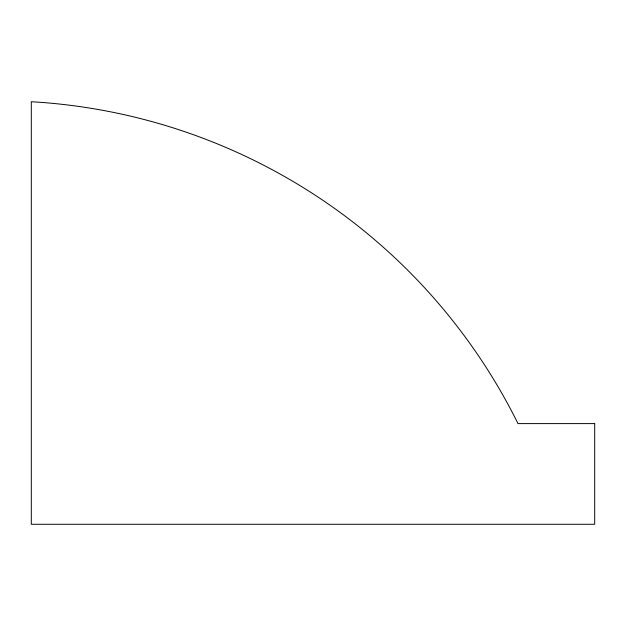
<?xml version="1.0" encoding="UTF-8"?>
<svg xmlns="http://www.w3.org/2000/svg" width="626" height="626" viewBox="0 0 626 626"><rect width="100%" height="100%" fill="white"/><g stroke="black" fill="none" stroke-linecap="round" stroke-linejoin="round"><path stroke-width="0.94" d="M594.7 423.599L517.992 423.599A580.529 580.529 0 0 0 31.3 101.725L31.3 524.275L594.7 524.275L594.7 423.599"/></g></svg>
